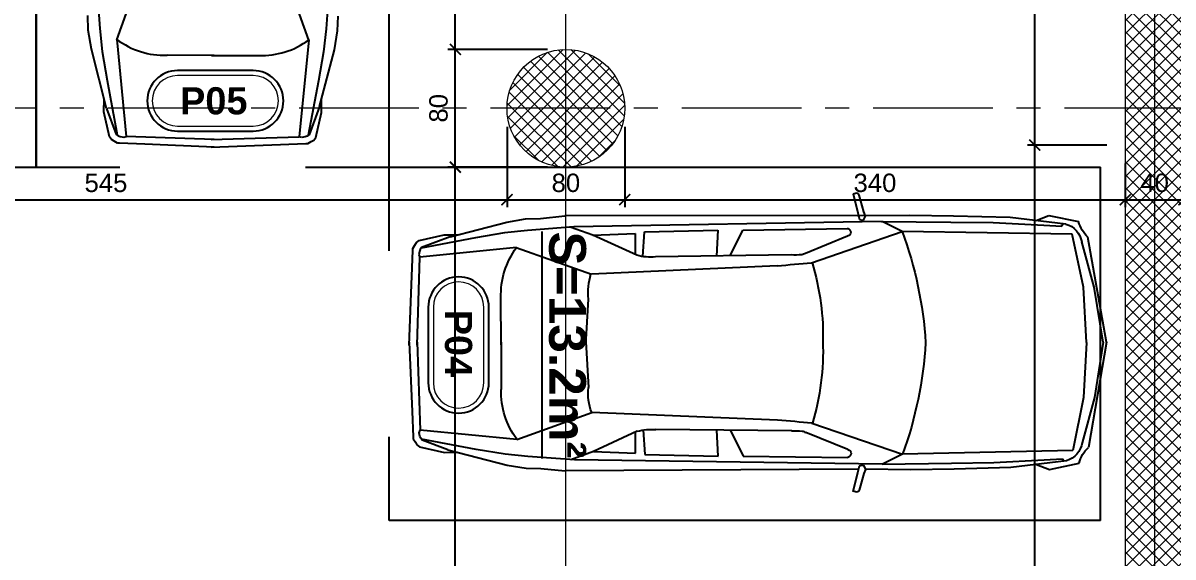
# Model space of a CAD drawing. Header units: centimetres. Extents: x 60496 to 66049, y -55119 to -48212.
# Drawn here: x 64244 to 65025, y -50302 to -49939 of the extents above; entities that cross this region are included whole.
import ezdxf
from ezdxf.enums import TextEntityAlignment as Align

# ---------------------------------------------------------------- set-up
doc = ezdxf.new("R2010")
doc.units = ezdxf.units.CM
doc.header["$LTSCALE"] = 50
doc.header["$MEASUREMENT"] = 0
for name, pattern in [('23486-A01$0${ Chain Double-Dash }', [0]), ('AXES', [2, 1.25, -0.25, 0.25, -0.25]), ('CACHE', [0.375, 0.25, -0.125]), ('CONTINU', [0])]:
    doc.linetypes.add(name, pattern=pattern)
doc.layers.get('0').update_dxf_attribs({"color": 8})
for name, color, linetype in [('AXES', 10, 'AXES'), ('BETON COUPE', 3, 'CONTINU'), ('COTE 50ème', 1, 'Continuous'), ('FINI', 251, 'Continuous'), ('PILIER', 7, 'Continuous'), ('TEXTE', 7, 'Continuous')]:
    doc.layers.add(name, color=color, linetype=linetype)
for name, color, linetype, lineweight in [('BETON HACHURE', 253, 'Continuous', 13), ('EXISTANT COUPE', 251, 'Continuous', 40), ('MACONNERIE COUPE', 7, 'Continuous', 30)]:
    doc.layers.add(name, color=color, linetype=linetype, lineweight=lineweight)
doc.layers.add('HORS GEL', color=7, linetype='CACHE', lineweight=15, true_color=0x00661a)
doc.layers.add('New_2D Drafting - General_Pen_No__4', color=252, linetype='Continuous', lineweight=13, true_color=0x696969)
doc.styles.add('BRMNAMES', font='swisseb.ttf', dxfattribs={"height": 20})
doc.styles.add('RS_TEXT_1.50', font='arial.ttf', dxfattribs={"height": 12.5})
doc.styles.add('RS_TXT_50', font='arial.ttf', dxfattribs={"height": 12.5})
doc.dimstyles.new('RS_50CM_LINEAIRE', dxfattribs={"dimscale": 5, "dimtxt": 12.5, "dimasz": 1.5, "dimexe": 1, "dimexo": 2.5, "dimgap": 1, "dimtad": 1, "dimdec": 1, "dimrnd": 0.5, "dimdsep": 46, "dimtxsty": 'RS_TXT_50', "dimblk1": 'ARCHTICK', "dimblk2": 'ARCHTICK', "dimsah": 1, "dimcen": 2.5, "dimdle": 1, "dimclrt": 4, "dimadec": 0, "dimazin": 2, "dimtfac": 1, "dimtdec": 1, "dimtix": 1, "dimtmove": 2, "dimatfit": 3, "dimfxl": 1, "dimtolj": 1, "dimtzin": 0, "dimarcsym": 0})

# ---------------------------------------------------------------- blocks, each defined once
blk = doc.blocks.new('A$Ce9568e5d')
at = {"layer": 'AXES', "lineweight": 5, "ltscale": 1.3}
blk.add_line((3195, 865), (-1985, 865), dxfattribs=at)
at = {"layer": 'HORS GEL', "linetype": '23486-A01$0${ Chain Double-Dash }', "ltscale": 1.2}
for p, q in [((1995, -1175), (1995, 1580)), ((2395, 1580), (2395, -4150))]:
    blk.add_line(p, q, dxfattribs=at)
blk = doc.blocks.new('_ArchTick')
at = {"color": 0, "linetype": 'ByBlock', "const_width": 0.15}
blk.add_lwpolyline([(-0.5, -0.5), (0.5, 0.5)], dxfattribs=at)
blk = doc.blocks.new('*D1335')
at = {"layer": 'COTE 50ème', "color": 0, "lineweight": -2, "ltscale": 0.5, "transparency": 16777216}
for p, q in [((64600.45, -50037.36), (64532.82, -50037.36)), ((64537.82, -50637.36), (64537.82, -50032.36)), ((64600.45, -50632.36), (64532.82, -50632.36))]:
    blk.add_line(p, q, dxfattribs=at)
at = {"layer": 'Defpoints', "color": 0, "ltscale": 0.5, "transparency": 16777216}
for p in [(64537.82, -50037.36), (64612.95, -50037.36), (64612.95, -50632.36)]:
    blk.add_point(p, dxfattribs=at)
at = {"layer": 'COTE 50ème', "color": 0, "lineweight": -2, "ltscale": 0.5, "transparency": 16777216, "xscale": 7.5, "yscale": 7.5, "zscale": 7.5}
for p, rotation in [((64537.82, -50037.36), 90), ((64537.82, -50632.36), 270)]:
    blk.add_blockref('_ArchTick', p, dxfattribs=dict(at, rotation=rotation))
at = {"layer": 'COTE 50ème', "color": 4, "ltscale": 0.5, "transparency": 16777216, "insert": (64526.44, -50334.86), "char_height": 12.5, "attachment_point": 5, "rotation": 90, "style": 'RS_TXT_50'}
blk.add_mtext('\\A1;595', dxfattribs=at)
blk = doc.blocks.new('*D1336')
at = {"layer": 'COTE 50ème', "color": 0, "lineweight": -2, "ltscale": 0.5, "transparency": 16777216}
for p, q in [((64537.82, -50042.36), (64537.82, -49952.36)), ((64600.45, -49957.36), (64532.82, -49957.36)), ((64600.45, -50037.36), (64532.82, -50037.36))]:
    blk.add_line(p, q, dxfattribs=at)
at = {"layer": 'Defpoints', "color": 0, "ltscale": 0.5, "transparency": 16777216}
for p in [(64537.82, -49957.36), (64612.95, -49957.36), (64612.95, -50037.36)]:
    blk.add_point(p, dxfattribs=at)
at = {"layer": 'COTE 50ème', "color": 0, "lineweight": -2, "ltscale": 0.5, "transparency": 16777216, "xscale": 7.5, "yscale": 7.5, "zscale": 7.5}
for p, rotation in [((64537.82, -49957.36), 90), ((64537.82, -50037.36), 270)]:
    blk.add_blockref('_ArchTick', p, dxfattribs=dict(at, rotation=rotation))
at = {"layer": 'COTE 50ème', "color": 4, "ltscale": 0.5, "transparency": 16777216, "insert": (64526.44, -49997.36), "char_height": 12.5, "attachment_point": 5, "rotation": 90, "style": 'RS_TXT_50'}
blk.add_mtext('\\A1;80', dxfattribs=at)
blk = doc.blocks.new('*D1337')
at = {"layer": 'COTE 50ème', "color": 0, "lineweight": -2, "ltscale": 0.5, "transparency": 16777216}
for p, q in [((64600.45, -49552.22), (64532.82, -49552.22)), ((64537.82, -49962.36), (64537.82, -49547.22)), ((64600.45, -49957.36), (64532.82, -49957.36))]:
    blk.add_line(p, q, dxfattribs=at)
at = {"layer": 'Defpoints', "color": 0, "ltscale": 0.5, "transparency": 16777216}
for p in [(64537.82, -49552.22), (64612.95, -49552.22), (64612.95, -49957.36)]:
    blk.add_point(p, dxfattribs=at)
at = {"layer": 'COTE 50ème', "color": 0, "lineweight": -2, "ltscale": 0.5, "transparency": 16777216, "xscale": 7.5, "yscale": 7.5, "zscale": 7.5}
for p, rotation in [((64537.82, -49552.22), 90), ((64537.82, -49957.36), 270)]:
    blk.add_blockref('_ArchTick', p, dxfattribs=dict(at, rotation=rotation))
at = {"layer": 'COTE 50ème', "color": 4, "ltscale": 0.5, "transparency": 16777216, "insert": (64526.44, -49754.79), "char_height": 12.5, "attachment_point": 5, "rotation": 90, "style": 'RS_TXT_50'}
blk.add_mtext('\\A1;405', dxfattribs=at)
blk = doc.blocks.new('*D1349')
at = {"layer": 'COTE 50ème', "color": 0, "lineweight": -2, "ltscale": 0.5, "transparency": 16777216}
for p, q in [((64980.45, -50022.36), (64926.5, -50022.36)), ((64931.5, -50652.36), (64931.5, -50017.36)), ((64980.45, -50647.36), (64926.5, -50647.36))]:
    blk.add_line(p, q, dxfattribs=at)
at = {"layer": 'Defpoints', "color": 0, "ltscale": 0.5, "transparency": 16777216}
for p in [(64931.5, -50022.36), (64992.95, -50022.36), (64992.95, -50647.36)]:
    blk.add_point(p, dxfattribs=at)
at = {"layer": 'COTE 50ème', "color": 0, "lineweight": -2, "ltscale": 0.5, "transparency": 16777216, "xscale": 7.5, "yscale": 7.5, "zscale": 7.5}
for p, rotation in [((64931.5, -50022.36), 90), ((64931.5, -50647.36), 270)]:
    blk.add_blockref('_ArchTick', p, dxfattribs=dict(at, rotation=rotation))
at = {"layer": 'COTE 50ème', "color": 4, "ltscale": 0.5, "transparency": 16777216, "insert": (64920.12, -50334.86), "char_height": 12.5, "attachment_point": 5, "rotation": 90, "style": 'RS_TXT_50'}
blk.add_mtext('\\A1;625', dxfattribs=at)
blk = doc.blocks.new('*D1350')
at = {"layer": 'COTE 50ème', "color": 0, "lineweight": -2, "ltscale": 0.5, "transparency": 16777216}
for p, q in [((64980.46, -49552.22), (64926.5, -49552.22)), ((64931.5, -50027.36), (64931.5, -49547.22)), ((64980.45, -50022.36), (64926.5, -50022.36))]:
    blk.add_line(p, q, dxfattribs=at)
at = {"layer": 'Defpoints', "color": 0, "ltscale": 0.5, "transparency": 16777216}
for p in [(64931.5, -49552.22), (64992.96, -49552.22), (64992.95, -50022.36)]:
    blk.add_point(p, dxfattribs=at)
at = {"layer": 'COTE 50ème', "color": 0, "lineweight": -2, "ltscale": 0.5, "transparency": 16777216, "xscale": 7.5, "yscale": 7.5, "zscale": 7.5}
for p, rotation in [((64931.5, -49552.22), 90), ((64931.5, -50022.36), 270)]:
    blk.add_blockref('_ArchTick', p, dxfattribs=dict(at, rotation=rotation))
at = {"layer": 'COTE 50ème', "color": 4, "ltscale": 0.5, "transparency": 16777216, "insert": (64920.12, -49787.29), "char_height": 12.5, "attachment_point": 5, "rotation": 90, "style": 'RS_TXT_50'}
blk.add_mtext('\\A1;470', dxfattribs=at)
blk = doc.blocks.new('*D966')
at = {"layer": 'COTE 50ème', "color": 0, "lineweight": -2, "ltscale": 0.5, "transparency": 16777216}
for p, q in [((64027.95, -50009.86), (64027.95, -50064.48)), ((64572.95, -50009.86), (64572.95, -50064.48)), ((64022.95, -50059.48), (64577.95, -50059.48))]:
    blk.add_line(p, q, dxfattribs=at)
at = {"layer": 'Defpoints', "color": 0, "ltscale": 0.5, "transparency": 16777216}
for p in [(64027.95, -49997.36), (64572.95, -49997.36), (64572.95, -50059.48)]:
    blk.add_point(p, dxfattribs=at)
at = {"layer": 'COTE 50ème', "color": 0, "lineweight": -2, "ltscale": 0.5, "transparency": 16777216, "xscale": 7.5, "yscale": 7.5, "zscale": 7.5, "rotation": 180}
blk.add_blockref('_ArchTick', (64027.95, -50059.48), dxfattribs=at)
at = {"layer": 'COTE 50ème', "color": 0, "lineweight": -2, "ltscale": 0.5, "transparency": 16777216, "xscale": 7.5, "yscale": 7.5, "zscale": 7.5}
blk.add_blockref('_ArchTick', (64572.95, -50059.48), dxfattribs=at)
at = {"layer": 'COTE 50ème', "color": 4, "ltscale": 0.5, "transparency": 16777216, "insert": (64300.45, -50048.12), "char_height": 12.5, "attachment_point": 5, "style": 'RS_TXT_50'}
blk.add_mtext('\\A1;545', dxfattribs=at)
blk = doc.blocks.new('*D967')
at = {"layer": 'COTE 50ème', "color": 0, "lineweight": -2, "ltscale": 0.5, "transparency": 16777216}
for p, q in [((64572.95, -50009.86), (64572.95, -50064.48)), ((64652.95, -50009.86), (64652.95, -50064.48)), ((64567.95, -50059.48), (64657.95, -50059.48))]:
    blk.add_line(p, q, dxfattribs=at)
at = {"layer": 'Defpoints', "color": 0, "ltscale": 0.5, "transparency": 16777216}
for p in [(64572.95, -49997.36), (64652.95, -49997.36), (64652.95, -50059.48)]:
    blk.add_point(p, dxfattribs=at)
at = {"layer": 'COTE 50ème', "color": 0, "lineweight": -2, "ltscale": 0.5, "transparency": 16777216, "xscale": 7.5, "yscale": 7.5, "zscale": 7.5, "rotation": 180}
blk.add_blockref('_ArchTick', (64572.95, -50059.48), dxfattribs=at)
at = {"layer": 'COTE 50ème', "color": 0, "lineweight": -2, "ltscale": 0.5, "transparency": 16777216, "xscale": 7.5, "yscale": 7.5, "zscale": 7.5}
blk.add_blockref('_ArchTick', (64652.95, -50059.48), dxfattribs=at)
at = {"layer": 'COTE 50ème', "color": 4, "ltscale": 0.5, "transparency": 16777216, "insert": (64612.95, -50048.1), "char_height": 12.5, "attachment_point": 5, "style": 'RS_TXT_50'}
blk.add_mtext('\\A1;80', dxfattribs=at)
blk = doc.blocks.new('*D968')
at = {"layer": 'COTE 50ème', "color": 0, "lineweight": -2, "ltscale": 0.5, "transparency": 16777216}
for p, q in [((64652.95, -50009.86), (64652.95, -50064.48)), ((64992.95, -50034.86), (64992.95, -50064.48)), ((64647.95, -50059.48), (64997.95, -50059.48))]:
    blk.add_line(p, q, dxfattribs=at)
at = {"layer": 'Defpoints', "color": 0, "ltscale": 0.5, "transparency": 16777216}
for p in [(64652.95, -49997.36), (64992.95, -50022.36), (64992.95, -50059.48)]:
    blk.add_point(p, dxfattribs=at)
at = {"layer": 'COTE 50ème', "color": 0, "lineweight": -2, "ltscale": 0.5, "transparency": 16777216, "xscale": 7.5, "yscale": 7.5, "zscale": 7.5, "rotation": 180}
blk.add_blockref('_ArchTick', (64652.95, -50059.48), dxfattribs=at)
at = {"layer": 'COTE 50ème', "color": 0, "lineweight": -2, "ltscale": 0.5, "transparency": 16777216, "xscale": 7.5, "yscale": 7.5, "zscale": 7.5}
blk.add_blockref('_ArchTick', (64992.95, -50059.48), dxfattribs=at)
at = {"layer": 'COTE 50ème', "color": 4, "ltscale": 0.5, "transparency": 16777216, "insert": (64822.95, -50048.1), "char_height": 12.5, "attachment_point": 5, "style": 'RS_TXT_50'}
blk.add_mtext('\\A1;340', dxfattribs=at)
blk = doc.blocks.new('*D969')
at = {"layer": 'COTE 50ème', "color": 0, "lineweight": -2, "ltscale": 0.5, "transparency": 16777216}
for p, q in [((64992.95, -50034.86), (64992.95, -50064.48)), ((65032.95, -50034.86), (65032.95, -50064.48)), ((64987.95, -50059.48), (65037.95, -50059.48))]:
    blk.add_line(p, q, dxfattribs=at)
at = {"layer": 'Defpoints', "color": 0, "ltscale": 0.5, "transparency": 16777216}
for p in [(64992.95, -50022.36), (65032.95, -50022.36), (65032.95, -50059.48)]:
    blk.add_point(p, dxfattribs=at)
at = {"layer": 'COTE 50ème', "color": 0, "lineweight": -2, "ltscale": 0.5, "transparency": 16777216, "xscale": 7.5, "yscale": 7.5, "zscale": 7.5, "rotation": 180}
blk.add_blockref('_ArchTick', (64992.95, -50059.48), dxfattribs=at)
at = {"layer": 'COTE 50ème', "color": 0, "lineweight": -2, "ltscale": 0.5, "transparency": 16777216, "xscale": 7.5, "yscale": 7.5, "zscale": 7.5}
blk.add_blockref('_ArchTick', (65032.95, -50059.48), dxfattribs=at)
at = {"layer": 'COTE 50ème', "color": 4, "ltscale": 0.5, "transparency": 16777216, "insert": (65012.95, -50048.1), "char_height": 12.5, "attachment_point": 5, "style": 'RS_TXT_50'}
blk.add_mtext('\\A1;40', dxfattribs=at)
blk = doc.blocks.new('PILIER')
at = {"color": 252}
blk.add_lwpolyline([(1.563, 1.2), (-1.437, 1.2, 1), (-1.437, -1.2), (1.563, -1.2, 1), (1.563, 1.2, -1)], format="xyb", dxfattribs=at)
at = {"color": 10, "lineweight": 20}
blk.add_lwpolyline([(1.563, 1), (-1.437, 1, 1), (-1.437, -1), (1.563, -1, 1)], format="xyb", close=True, dxfattribs=at)
at = {"color": 7, "style": 'BRMNAMES'}
blk.add_attdef('PILIER_TEXTE', text='', height=1.076, dxfattribs=at).set_placement((0, 0), align=Align.MIDDLE_CENTER)

msp = doc.modelspace()

# ---------------------------------------------------------------- hatches: boundary and pattern name
at = {"layer": 'BETON HACHURE', "transparency": 33554585}
h = msp.add_hatch(dxfattribs=at)
h.set_pattern_fill('ANSI37', color=256, scale=50, angle=270, style=0)
h.set_pattern_definition([(315, (-1160.4855, 19655.393), (4.4194174, 4.4194174), []), (45, (-1160.4855, 19655.393), (-4.4194174, 4.4194174), [])])
h.paths.add_polyline_path([(62772.95, -51847.22), (62797.95, -51847.22), (62797.95, -52172.22), (62772.95, -52172.22)], flags=0)
h.paths.add_polyline_path([(62772.95, -51847.22), (62797.95, -51847.22), (62797.95, -52172.22), (62772.95, -52172.22)], flags=0)
h.paths.add_polyline_path([(64952.95, -51987.36), (64952.95, -52037.36), (65032.95, -52037.36), (65032.95, -51987.36)], flags=0)
h.paths.add_polyline_path([(64572.95, -51987.36), (64572.95, -52037.36), (64652.95, -52037.36), (64652.95, -51987.36)], flags=0)
edge = h.paths.add_edge_path(flags=0)
edge.add_arc((64612.95, -50672.36), 40, 0, 360)
edge = h.paths.add_edge_path(flags=0)
edge.add_arc((64612.95, -49997.36), 40, 0, 360)
edge = h.paths.add_edge_path(flags=0)
edge.add_arc((64612.95, -51272.36), 40, 0, 360)
h.paths.add_polyline_path([(65692.87, -49527.22), (61269.11, -49527.22), (60879.82, -54263.92), (65445.45, -54713.51), (65692.87, -54713.51)])
edge = h.paths.add_edge_path(flags=0)
edge.add_arc((64612.95, -51272.36), 40, 0, 360)
h.paths.add_polyline_path([(63397.95, -49552.22), (63397.95, -49972.36), (63422.95, -49972.36), (63422.95, -49552.22), (64992.96, -49552.22), (64992.95, -51312.36), (65032.95, -51312.36), (65032.95, -49552.22), (65667.87, -49552.22), (65667.87, -53452.22), (65032.95, -53452.22), (65032.95, -52057.36), (64992.95, -52057.36), (64992.95, -53477.22), (65667.87, -53477.22), (65667.87, -54685.93), (65459.18, -54688.51), (64660.45, -54610.07), (64660.45, -54122.36), (64635.45, -54122.36), (64635.45, -54607.62), (63330.45, -54479.46), (63330.45, -54122.36), (63305.45, -54122.36), (63305.45, -54477.01), (62117.95, -54360.39), (62117.95, -54122.36), (62067.95, -54122.36), (62067.95, -54355.48), (60906.75, -54241.45), (61082.14, -52107.36), (61287.95, -52107.36), (61287.95, -52057.36), (61086.25, -52057.36), (61088.1, -52037.36), (61287.95, -52037.36), (61287.95, -51987.36), (61092.01, -51987.36), (61148.71, -51297.36), (61287.95, -51297.36), (61287.95, -51247.36), (61152.82, -51247.36), (61198.03, -50697.36), (61287.95, -50697.36), (61287.95, -50647.36), (61202.13, -50647.36), (61292.14, -49552.22), (62070.45, -49552.22), (62070.45, -49972.36), (62095.45, -49972.36), (62095.45, -49552.22)], flags=16)
h.paths.add_polyline_path([(64572.95, -51232.36), (64572.95, -51312.36), (64652.95, -51312.36), (64652.95, -51232.36)], flags=0)
at = {"layer": 'New_2D Drafting - General_Pen_No__4', "linetype": 'Continuous', "lineweight": 0, "true_color": 0xc7c8ca, "transparency": 33554546}
h = msp.add_hatch(color=9, dxfattribs=at)
edge = h.paths.add_edge_path()
edge.add_line((64367.95, -51124.86), (64367.95, -50634.86))
edge.add_arc((63907.95, -50634.86), 460, 0, 90)
edge.add_line((63907.95, -50174.86), (62122.95, -50174.86))
edge.add_arc((62122.95, -50634.86), 460, 90, 180)
edge.add_line((61662.95, -50634.86), (61662.95, -53323.54))
edge.add_arc((62122.95, -53323.54), 460, 180, 266.91954)
edge.add_line((62098.23, -53782.88), (64199.36, -53895.95))
edge.add_line((64199.36, -53895.95), (64906.1, -53933.99))
edge.add_arc((64899.76, -54067.76), 133.92, 4.03594, 87.28895, ccw=False)
edge.add_line((65033.35, -54058.33), (65587.47, -54035.81))
edge.add_arc((64922.41, -54349.93), 735.52, 25.28163, 89.98749)
edge.add_line((64922.57, -53614.41), (64699.15, -53602.39))
edge.add_arc((64717.95, -53252.89), 350, 180, 266.91954, ccw=False)
edge.add_line((64367.95, -53252.89), (64367.95, -52144.86))
edge.add_arc((64717.95, -52144.86), 350, 90, 180, ccw=False)
edge.add_line((64717.95, -51794.86), (64722.95, -51794.86))
edge.add_arc((64722.95, -52144.86), 350, 6.15064, 90, ccw=False)
edge.add_line((65070.94, -52107.36), (65667.87, -52107.36))
edge.add_line((65667.87, -52107.36), (65667.87, -49527.22))
edge.add_line((65667.87, -49527.22), (65072.95, -49527.22))
edge.add_line((65072.95, -49527.22), (65072.95, -51124.86))
edge.add_arc((64722.95, -51124.86), 350, -90, 0, ccw=False)
edge.add_line((64722.95, -51474.86), (64717.95, -51474.86))
edge.add_arc((64717.95, -51124.86), 350, 180, 270, ccw=False)
edge = h.paths.add_edge_path(flags=16)
edge.add_arc((63697.95, -53198), 350, -93.08046, 0, ccw=False)
edge.add_line((63679.15, -53547.49), (62314.15, -53474.03))
edge.add_arc((62332.95, -53124.54), 350, 180, 266.91954, ccw=False)
edge.add_line((61982.95, -53124.54), (61982.95, -50844.86))
edge.add_arc((62332.95, -50844.86), 350, 90, 180, ccw=False)
edge.add_line((62332.95, -50494.86), (63697.95, -50494.86))
edge.add_arc((63697.95, -50844.86), 350, 0, 90, ccw=False)
edge.add_line((64047.95, -50844.86), (64047.95, -53198))

# ---------------------------------------------------------------- linework, layer by layer
at = {"layer": 'BETON COUPE', "lineweight": 5}
msp.add_lwpolyline([(61287.95, -51297.36), (61287.95, -51247.36), (61152.82, -51247.36), (61198.03, -50697.36), (61287.95, -50697.36), (61287.95, -50647.36), (61202.13, -50647.36), (61292.14, -49552.22), (62070.45, -49552.22), (62070.45, -49972.36), (62095.45, -49972.36), (62095.45, -49552.22), (63397.95, -49552.22), (63397.95, -49972.36), (63422.95, -49972.36), (63422.95, -49552.22), (64992.96, -49552.22), (64992.95, -51312.36)], dxfattribs=at)
at = {"layer": 'BETON COUPE', "lineweight": 5, "ltscale": 0.5}
msp.add_circle((64612.95, -49997.36), 40, dxfattribs=at)
at = {"layer": 'EXISTANT COUPE', "lineweight": 5}
msp.add_lwpolyline([(64717.95, -51474.86, -0.414214), (64367.95, -51124.86), (64367.95, -51124.86), (64367.95, -50634.86, 0.414214), (63907.95, -50174.86), (62122.95, -50174.86, 0.414214), (61662.95, -50634.86), (61662.95, -53323.54, 0.398553)], format="xyb", dxfattribs=at)
at = {"layer": 'FINI'}
for p, q in [((64252.95, -50037.36), (64252.95, -49554.2)), ((64252.95, -49554.2), (64252.95, -50037.36)), ((64492.95, -50037.36), (64492.95, -49554.2)), ((64307.83, -49950.78), (64326.16, -49899.77)), ((64438.38, -49951.05), (64420.25, -49899.96)), ((64293.96, -49911.54), (64296.23, -49943.12)), ((64452.41, -49911.87), (64450.01, -49943.44)), ((64288.44, -49944.38), (64288.13, -49934.31)), ((64457.79, -49944.73), (64458.14, -49934.67)), ((64290.53, -49957.21), (64288.44, -49944.38)), ((64296.23, -49943.12), (64297.83, -49958.69)), ((64450.01, -49943.44), (64448.35, -49959.01)), ((64455.65, -49957.56), (64457.79, -49944.73)), ((64307.81, -49950.64), (64314.25, -50016.44)), ((64438.39, -49950.91), (64431.68, -50016.68)), ((64300.9, -49997.61), (64290.53, -49957.21)), ((64297.83, -49958.69), (64301.19, -49978.41)), ((64448.35, -49959.01), (64444.9, -49978.7)), ((64445.55, -49996.07), (64455.65, -49957.56)), ((64374.06, -49961.4), (64341.95, -49961.33)), ((64372.1, -49961.39), (64404.21, -49961.46)), ((64301.19, -49978.41), (64308.02, -50015.44)), ((64444.9, -49978.7), (64437.92, -50015.71)), ((64299.04, -49999.87), (64299.17, -49990.88)), ((64446.96, -50000.17), (64446.87, -49991.05)), ((64300.9, -49997.61), (64307.5, -50015.08)), ((64445.55, -49996.07), (64438.44, -50015.35)), ((64302.9, -50016.84), (64299.04, -49999.87)), ((64443.03, -50017.13), (64446.96, -50000.17)), ((64307.5, -50015.08), (64308.86, -50016.02)), ((64304.24, -50018.69), (64302.9, -50016.84)), ((64306.06, -50019.63), (64304.24, -50018.69)), ((64308.32, -50021.04), (64306.06, -50019.63)), ((64309.69, -50021.06), (64308.32, -50021.04)), ((64308.86, -50016.02), (64310.22, -50016.5)), ((64326.97, -50021.77), (64309.69, -50021.06)), ((64310.22, -50016.5), (64312.5, -50016.99)), ((64312.5, -50016.99), (64314.25, -50016.44)), ((64373.94, -50018.49), (64314.25, -50016.44)), ((64373.93, -50023.78), (64326.97, -50021.77)), ((64371.97, -50023.78), (64418.94, -50021.96)), ((64371.98, -50018.48), (64431.68, -50016.68)), ((64418.94, -50021.96), (64436.22, -50021.32)), ((64433.43, -50017.24), (64431.68, -50016.68)), ((64435.71, -50016.76), (64433.43, -50017.24)), ((64437.08, -50016.28), (64435.71, -50016.76)), ((64436.22, -50021.32), (64437.59, -50021.31)), ((64438.44, -50015.35), (64437.08, -50016.28)), ((64437.59, -50021.31), (64439.86, -50019.91)), ((64439.86, -50019.91), (64441.68, -50018.98)), ((64441.68, -50018.98), (64443.03, -50017.13)), ((64196.11, -50037.36), (64252.95, -50037.36)), ((64252.95, -50037.36), (64309.79, -50037.36)), ((64436.11, -50037.36), (64492.95, -50037.36)), ((64492.95, -50094.2), (64492.95, -50037.36)), ((64492.95, -50037.36), (64976.11, -50037.36)), ((64976.11, -50277.36), (64976.11, -50037.36)), ((64808.06, -50055.57), (64811.4, -50068.34)), ((64810.34, -50055.09), (64808.08, -50055.68)), ((64811.71, -50055.53), (64810.34, -50055.09)), ((64812.18, -50056.44), (64811.71, -50055.53)), ((64813.13, -50059.63), (64812.18, -50056.44)), ((64815.5, -50067.83), (64813.13, -50059.63)), ((64811.4, -50068.34), (64812.36, -50072.9)), ((64816.45, -50070.57), (64815.5, -50067.83)), ((64534.24, -50084.77), (64572.76, -50074.67)), ((64572.76, -50074.67), (64585.59, -50072.52)), ((64585.59, -50072.52), (64595.65, -50072.17)), ((64595.65, -50072.17), (64612.13, -50070.52)), ((64846.7, -50070.33), (64612.13, -50070.52)), ((64827.45, -50074.23), (64618.45, -50077.91)), ((64811.89, -50070.66), (64811.38, -50070.66)), ((64812.36, -50072.9), (64814.19, -50073.34)), ((64814.19, -50073.34), (64815.11, -50073.33)), ((64815.11, -50073.33), (64816.45, -50070.57)), ((64827.45, -50074.23), (64874.54, -50074.75)), ((64841.39, -50080.98), (64827.83, -50074.24)), ((64876.41, -50070.65), (64846.7, -50070.33)), ((64874.54, -50074.75), (64903.34, -50075.06)), ((64914.81, -50071.52), (64876.41, -50070.65)), ((64903.34, -50075.06), (64937.62, -50076.8)), ((64952.71, -50076.05), (64914.81, -50071.52)), ((64932.48, -50073.63), (64941.09, -50070.17)), ((64937.62, -50076.8), (64949.96, -50077.39)), ((64941.09, -50070.17), (64961.25, -50074.37)), ((64949.96, -50077.39), (64950.76, -50075.82)), ((64513.18, -50087.28), (64530.14, -50083.35)), ((64551.61, -50085.41), (64514.6, -50092.4)), ((64534.24, -50084.77), (64514.96, -50091.87)), ((64530.14, -50083.35), (64539.27, -50083.45)), ((64571.31, -50081.97), (64551.61, -50085.41)), ((64586.87, -50080.31), (64571.31, -50081.97)), ((64618.45, -50077.91), (64586.87, -50080.31)), ((64631.36, -50083.54), (64615.94, -50078.1)), ((64631.36, -50083.54), (64660, -50082.42)), ((64661.09, -50097.27), (64631.36, -50083.54)), ((64660, -50082.42), (64660.03, -50096.65)), ((64665.2, -50098.12), (64666.36, -50081.35)), ((64666.36, -50081.35), (64716.22, -50080.18)), ((64716.22, -50080.18), (64715.22, -50097.74)), ((64724.5, -50097.62), (64733.19, -50080.15)), ((64733.19, -50080.15), (64804.26, -50078.94)), ((64804.27, -50084.24), (64775.65, -50095.97)), ((64779.91, -50102.33), (64841.39, -50080.98)), ((64957.03, -50082.87), (64841.39, -50080.98)), ((64964.53, -50118.92), (64957.03, -50082.87)), ((64980.21, -50156.38), (64967.64, -50084.97)), ((64508.99, -50094.09), (64509.01, -50092.72)), ((64509.01, -50092.72), (64510.4, -50090.45)), ((64510.4, -50090.45), (64511.34, -50088.63)), ((64511.34, -50088.63), (64513.18, -50087.28)), ((64514.03, -50093.23), (64513.56, -50094.6)), ((64579.41, -50091.92), (64513.64, -50098.63)), ((64514.96, -50091.87), (64514.03, -50093.23)), ((64579.27, -50091.93), (64630.35, -50110.06)), ((64971.95, -50118.9), (64963.4, -50088.16)), ((64508.36, -50111.38), (64508.99, -50094.09)), ((64511.83, -50158.33), (64513.64, -50098.63)), ((64513.56, -50094.6), (64513.08, -50096.88)), ((64513.08, -50096.88), (64513.64, -50098.63)), ((64766.11, -50097.05), (64673.82, -50098.3)), ((64756.58, -50104.5), (64630.35, -50110.06)), ((64506.54, -50158.34), (64508.36, -50111.38)), ((64966.63, -50156.41), (64964.53, -50118.92)), ((64978.11, -50156.39), (64971.95, -50118.9)), ((64568.92, -50158.21), (64568.86, -50126.1)), ((64626.44, -50158.11), (64628.26, -50127.04)), ((64506.53, -50156.38), (64508.55, -50203.34)), ((64511.83, -50156.37), (64513.88, -50216.06)), ((64568.92, -50156.25), (64568.98, -50188.36)), ((64626.44, -50156.12), (64628.39, -50187.18)), ((64966.63, -50156.41), (64964.68, -50193.91)), ((64980.21, -50156.38), (64967.94, -50227.85)), ((64978.11, -50156.39), (64972.11, -50193.9)), ((64964.68, -50193.91), (64957.33, -50229.99)), ((64972.11, -50193.9), (64963.69, -50224.68)), ((64508.55, -50203.34), (64509.25, -50220.62)), ((64579.54, -50222.49), (64630.54, -50204.15)), ((64756.79, -50209.19), (64630.54, -50204.15)), ((64513.33, -50217.82), (64513.88, -50216.06)), ((64513.82, -50220.09), (64513.33, -50217.82)), ((64579.68, -50222.5), (64513.88, -50216.06)), ((64661.33, -50216.82), (64631.66, -50230.67)), ((64660.3, -50231.67), (64660.27, -50217.31)), ((64665.44, -50215.95), (64666.67, -50232.72)), ((64766.36, -50216.6), (64674.06, -50215.73)), ((64716.53, -50233.67), (64715.46, -50216.12)), ((64724.74, -50216.21), (64733.51, -50233.64)), ((64804.57, -50229.25), (64775.91, -50217.64)), ((64780.14, -50211.27), (64841.71, -50232.36)), ((64492.95, -50277.36), (64492.95, -50220.52)), ((64509.25, -50220.62), (64509.27, -50221.99)), ((64509.27, -50221.99), (64510.68, -50224.26)), ((64510.68, -50224.26), (64511.62, -50226.07)), ((64514.3, -50221.46), (64513.82, -50220.09)), ((64515.23, -50222.82), (64514.3, -50221.46)), ((64551.91, -50229.13), (64514.87, -50222.29)), ((64532.71, -50229.41), (64515.23, -50222.82)), ((64511.62, -50226.07), (64513.47, -50227.42)), ((64513.47, -50227.42), (64530.45, -50231.28)), ((64530.45, -50231.28), (64539.44, -50231.14)), ((64532.71, -50229.41), (64573.1, -50239.78)), ((64571.62, -50232.49), (64551.91, -50229.13)), ((64587.19, -50234.08), (64571.62, -50232.49)), ((64631.66, -50230.67), (64616.27, -50236.17)), ((64631.66, -50230.67), (64660.3, -50231.67)), ((64666.67, -50232.72), (64716.53, -50233.67)), ((64733.51, -50233.64), (64804.58, -50234.55)), ((64841.71, -50232.36), (64828.18, -50239.16)), ((64957.33, -50229.99), (64841.71, -50232.36)), ((64573.1, -50239.78), (64585.94, -50241.88)), ((64618.78, -50236.35), (64587.19, -50234.08)), ((64827.79, -50239.16), (64618.78, -50236.35)), ((64811.4, -50244.94), (64812.36, -50240.37)), ((64812.36, -50240.37), (64814.19, -50239.94)), ((64814.19, -50239.94), (64815.11, -50239.95)), ((64815.11, -50239.95), (64816.45, -50242.71)), ((64827.79, -50239.16), (64874.88, -50238.46)), ((64874.88, -50238.46), (64903.68, -50238.02)), ((64915.16, -50241.51), (64876.77, -50242.54)), ((64903.68, -50238.02), (64937.95, -50236.14)), ((64953.05, -50236.83), (64915.16, -50241.51)), ((64932.82, -50239.33), (64941.45, -50242.76)), ((64937.95, -50236.14), (64950.28, -50235.5)), ((64941.45, -50242.76), (64961.59, -50238.47)), ((64950.28, -50235.5), (64951.1, -50237.07)), ((64585.94, -50241.88), (64596, -50242.18)), ((64596, -50242.18), (64612.49, -50243.76)), ((64811.38, -50242.61), (64612.49, -50243.76)), ((64808.06, -50257.7), (64811.4, -50244.94)), ((64811.89, -50242.61), (64811.38, -50242.61)), ((64815.5, -50245.44), (64813.13, -50253.64)), ((64816.45, -50242.71), (64815.5, -50245.44)), ((64847.05, -50242.99), (64816.45, -50242.66)), ((64876.77, -50242.54), (64847.05, -50242.99)), ((64812.18, -50256.83), (64811.71, -50257.74)), ((64813.13, -50253.64), (64812.18, -50256.83)), ((64810.34, -50258.18), (64808.08, -50257.6)), ((64811.71, -50257.74), (64810.34, -50258.18)), ((64976.11, -50277.36), (64492.95, -50277.36))]:
    msp.add_line(p, q, dxfattribs=at)
for centre, major_axis, start_param, end_param in [((64340.1, -49908), (0.48, -53.36), -0.656582, 0.025696), ((64406.29, -49908.13), (0.57, -53.36), -0.04965, 0.632628)]:
    msp.add_ellipse(centre, major_axis=major_axis, ratio=1, start_param=start_param, end_param=end_param, dxfattribs=at)
at = {"layer": 'FINI', "extrusion": (0, 0, -1)}
for centre, major_axis, ratio, start_param, end_param in [((64948.64, -50090.43), (14.94, 0.38), 1, -1.269219, -0.12741), ((64983.24, -50068.34), (22.79, 0.28), 1, 2.33652, 2.886122), ((64803.74, -50081.59), (-2.56, 0.88), 1, 1.435807, 4.182632), ((64654.86, -50164.82), (-30.21, 230.33), 0.871542, 1.314587, 1.649297), ((64622.18, -50124.03), (-53.36, 0.57), 1, -0.04965, 0.632628), ((64670.23, -50063.59), (-34.89, 0.83), 1, 4.585523, 4.953624), ((64768.6, -50016.93), (80.15, 0.77), 0.999999, 1.522288, 1.611465), ((64769.87, -50085.29), (-5.81, 10.66), 1, 3.144817, 3.358791), ((64869.55, -51192.7), (-232.64, 1069.03), 1, 0.110836, 0.132256), ((64617.84, -50151.89), (169.78, 1.6), 1, -0.287391, 0.04404), ((64672.19, -50122.69), (44.14, 0.78), 1, 3.06056, 3.452838), ((64617.86, -50162.38), (169.79, 0.75), 1, -0.03434, 0.297091), ((64654.83, -50149.29), (29.26, 230.45), 0.871538, 1.492296, 1.827005), ((64622.32, -50190.22), (-53.36, 0.48), 1, -0.656582, 0.025696), ((64672.33, -50191.35), (44.24, 1.25), 0.85675, 2.830193, 3.284587), ((64865.26, -49120.53), (-1092.99, 48.28), 1, -1.537057, -1.515637), ((64670.62, -50250.46), (34.89, 0.82), 1, 4.466762, 4.834863), ((64769.17, -50296.71), (80.13, 2.06), 1, 4.702988, 4.792166), ((64770.17, -50228.35), (-12.07, 1.35), 1, 1.736829, 1.950804), ((64948.91, -50222.47), (-14.94, 0.38), 1, 3.264527, 4.406336), ((64804.05, -50231.9), (-2.56, 0.88), 1, 1.435807, 4.182632), ((64983.6, -50244.41), (-22.65, 2.55), 1, 0.151456, 0.701058)]:
    msp.add_ellipse(centre, major_axis=major_axis, ratio=ratio, start_param=start_param, end_param=end_param, dxfattribs=at)

# ---------------------------------------------------------------- block references
at = {"layer": 'MACONNERIE COUPE', "lineweight": 5, "ltscale": 0.5}
msp.add_blockref('A$Ce9568e5d', (62617.95, -50862.36), dxfattribs=at)
at = {"layer": 'PILIER', "xscale": 17.145, "yscale": 17.145, "zscale": 17.145}
msp.add_blockref('PILIER', (64373.7, -49992.28), dxfattribs=at).add_auto_attribs({'PILIER_TEXTE': 'P05'})
at = {"layer": 'PILIER', "xscale": 17.145, "yscale": 17.145, "zscale": 17.145, "rotation": 270}
msp.add_blockref('PILIER', (64540.04, -50157.13), dxfattribs=at).add_auto_attribs({'PILIER_TEXTE': 'P04'})

# ---------------------------------------------------------------- texts
at = {"layer": 'TEXTE', "insert": (64613.9, -50158.21), "char_height": 25, "width": 958.4363, "attachment_point": 5, "rotation": 270, "style": 'RS_TEXT_1.50'}
msp.add_mtext('{\\fArial|b1|i0|c0|p34;\\LS=13.2m²}', dxfattribs=at)

# ---------------------------------------------------------------- dimensions: what is measured, and where the dimension line sits
at = {"layer": 'COTE 50ème', "ltscale": 0.5}
for base, p1, p2, picture, middle in [((64537.82, -49552.22), (64612.95, -49957.36), (64612.95, -49552.22), '*D1337', (64526.44, -49754.79)), ((64931.5, -49552.22), (64992.95, -50022.36), (64992.96, -49552.22), '*D1350', (64920.12, -49787.29)), ((64537.82, -49957.36), (64612.95, -50037.36), (64612.95, -49957.36), '*D1336', (64526.44, -49997.36)), ((64931.5, -50022.36), (64992.95, -50647.36), (64992.95, -50022.36), '*D1349', (64920.12, -50334.86)), ((64537.82, -50037.36), (64612.95, -50632.36), (64612.95, -50037.36), '*D1335', (64526.44, -50334.86))]:
    dim = msp.add_linear_dim(base=base, p1=p1, p2=p2, angle=90, dimstyle='RS_50CM_LINEAIRE', dxfattribs=at)
    dim.commit()
    dim.dimension.update_dxf_attribs({"geometry": picture, "text_midpoint": middle})
for base, p1, p2, picture, middle in [((64572.95, -50059.48), (64027.95, -49997.36), (64572.95, -49997.36), '*D966', (64300.45, -50048.12)), ((64652.95, -50059.48), (64572.95, -49997.36), (64652.95, -49997.36), '*D967', (64612.95, -50048.1)), ((64992.95, -50059.48), (64652.95, -49997.36), (64992.95, -50022.36), '*D968', (64822.95, -50048.1)), ((65032.95, -50059.48), (64992.95, -50022.36), (65032.95, -50022.36), '*D969', (65012.95, -50048.1))]:
    dim = msp.add_linear_dim(base=base, p1=p1, p2=p2, dimstyle='RS_50CM_LINEAIRE', dxfattribs=at)
    dim.commit()
    dim.dimension.update_dxf_attribs({"geometry": picture, "text_midpoint": middle})

doc.saveas('drawing.dxf')
